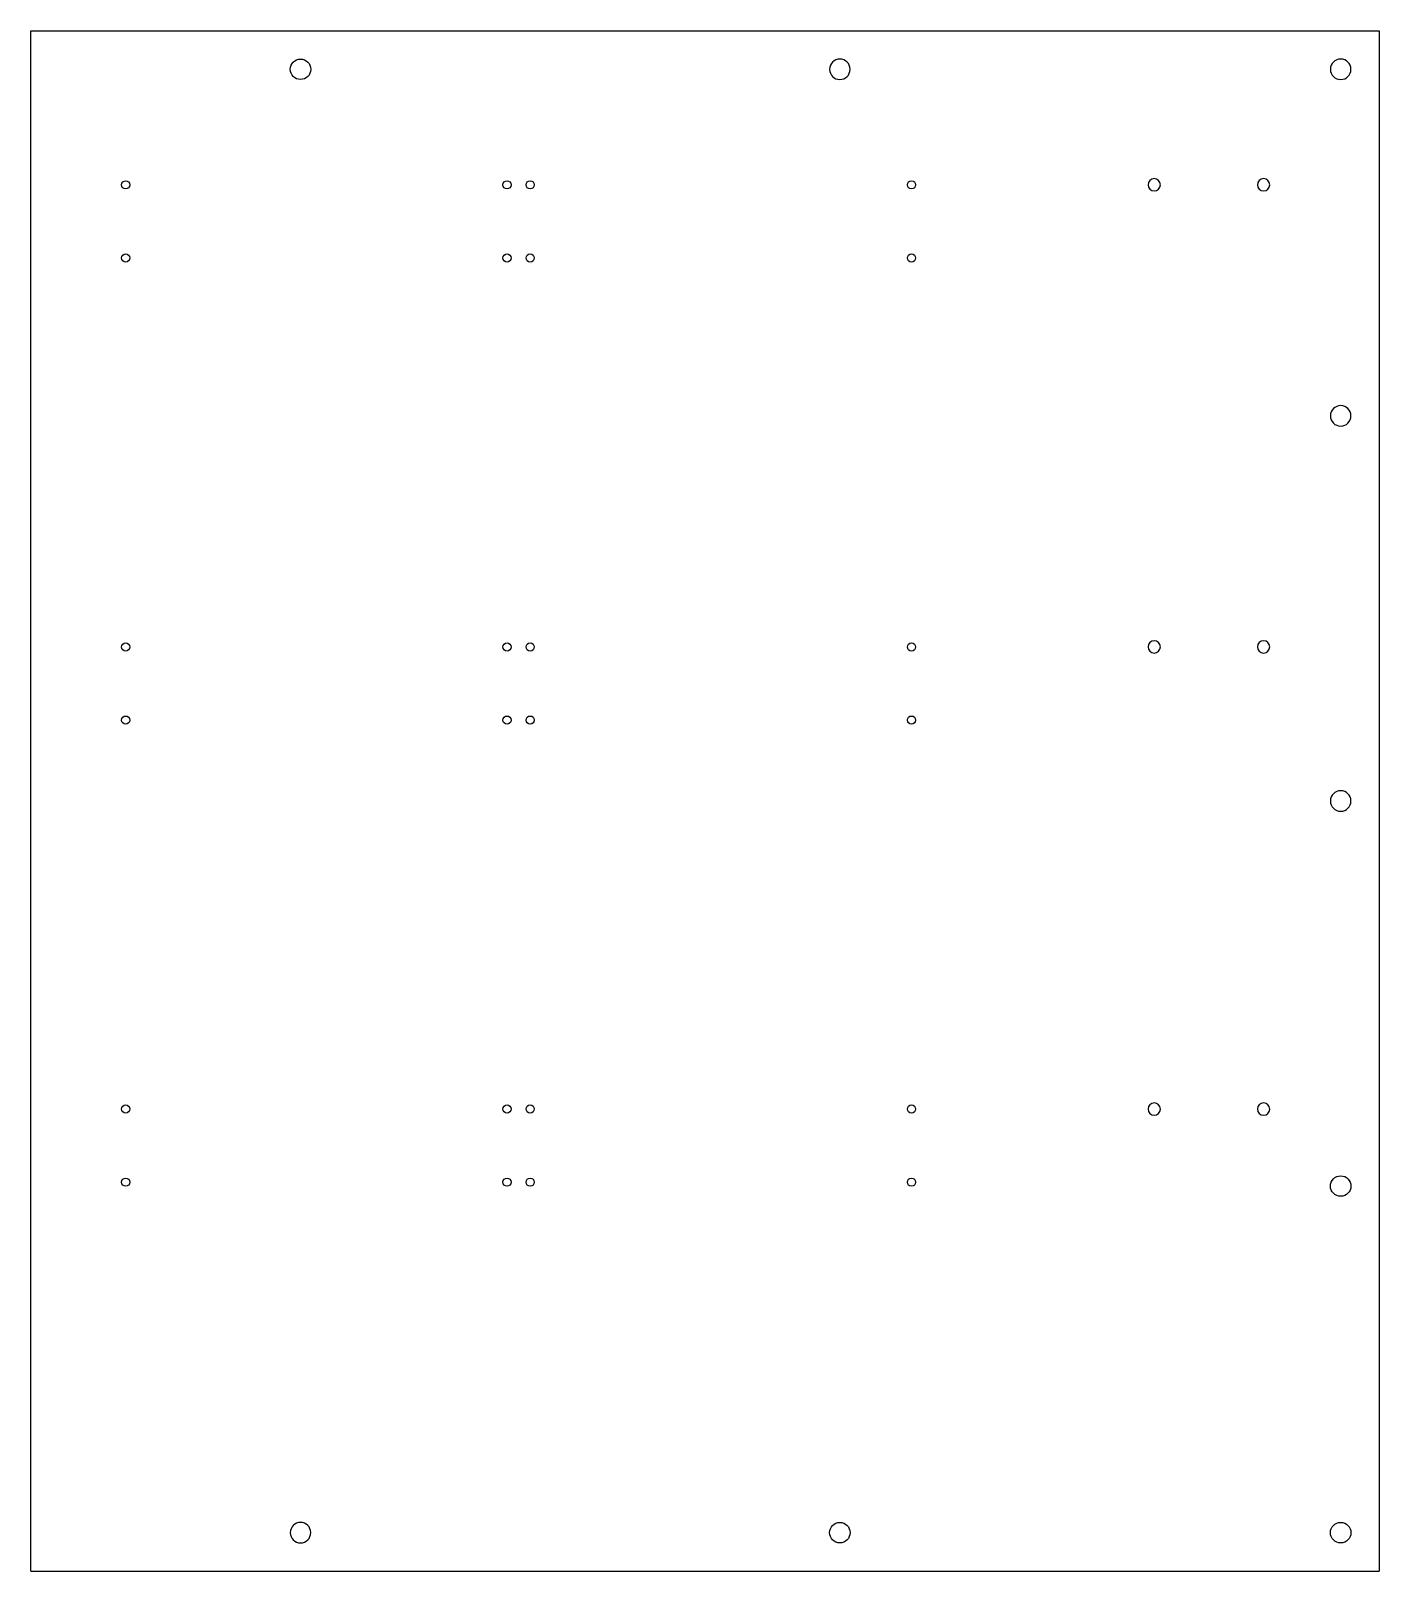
# Model space of a CAD drawing. Extents: x -0.6 to 16.9, y 2.7 to 22.7.
import ezdxf

# ---------------------------------------------------------------- set-up
doc = ezdxf.new("R2010")
doc.units = 0
doc.header["$LTSCALE"] = 0.5
doc.header["$MEASUREMENT"] = 0
doc.layers.add('VISIBLE', color=7, linetype='CONTINUOUS')

msp = doc.modelspace()

# ---------------------------------------------------------------- linework, layer by layer
at = {"layer": 'VISIBLE'}
for p, q in [((-0.578, 2.705), (-0.578, 22.705)), ((-0.578, 22.705), (16.922, 22.705)), ((16.922, 22.705), (16.922, 2.705)), ((-0.578, 2.705), (16.922, 2.705))]:
    msp.add_line(p, q, dxfattribs=at)
for centre, radius in [((2.922, 22.205), 0.133), ((0.652, 20.705), 0.0532), ((5.602, 20.705), 0.0532), ((5.902, 20.705), 0.0532), ((10.852, 20.705), 0.0532), ((0.652, 19.755), 0.0532), ((5.602, 19.755), 0.0532), ((5.902, 19.755), 0.0532), ((10.852, 19.755), 0.0532), ((0.652, 14.705), 0.0532), ((5.602, 14.705), 0.0532), ((5.902, 14.705), 0.0532), ((10.852, 14.705), 0.0532), ((0.652, 13.755), 0.0532), ((5.602, 13.755), 0.0532), ((5.902, 13.755), 0.0532), ((10.852, 13.755), 0.0532), ((0.652, 8.705), 0.0532), ((5.602, 8.705), 0.0532), ((5.902, 8.705), 0.0532), ((10.852, 8.705), 0.0532), ((0.652, 7.755), 0.0532), ((5.602, 7.755), 0.0532), ((5.902, 7.755), 0.0532), ((10.852, 7.755), 0.0532), ((16.422, 7.705), 0.133), ((9.922, 3.205), 0.133), ((16.422, 3.205), 0.133)]:
    msp.add_circle(centre, radius, dxfattribs=at)
at = {"layer": 'VISIBLE', "extrusion": (0, 2.44929e-16, -1)}
for centre, radius in [((-9.922, 22.205), 0.133), ((-16.422, 22.205), 0.133), ((-14.002, 20.705), 0.08), ((-15.422, 20.705), 0.08), ((-16.422, 17.705), 0.133), ((-14.002, 14.705), 0.08), ((-15.422, 14.705), 0.08), ((-16.422, 12.705), 0.133), ((-14.002, 8.705), 0.08), ((-15.422, 8.705), 0.08), ((-2.922, 3.205), 0.133)]:
    msp.add_circle(centre, radius, dxfattribs=at)

doc.saveas('drawing.dxf')
